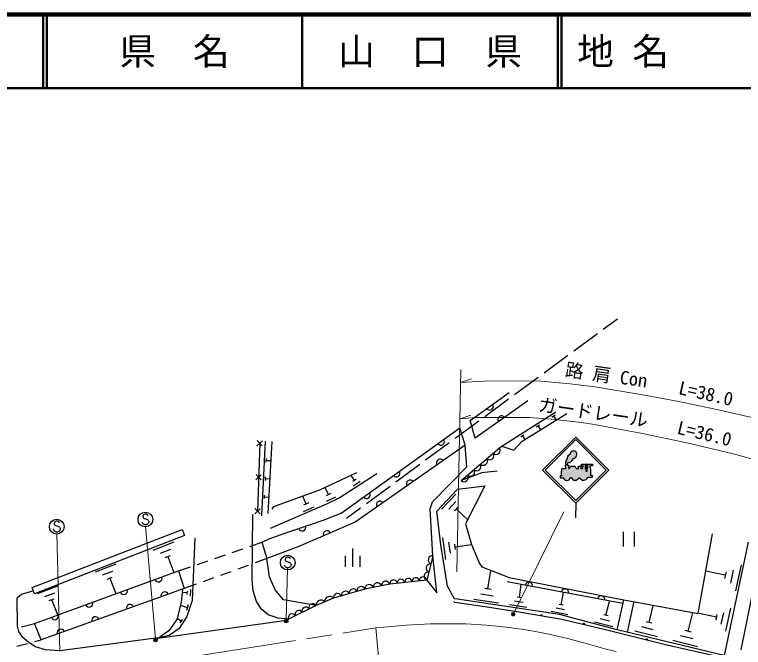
# Model space of a CAD drawing. Units: millimetres, scale not verified. Extents: x 40000 to 680000, y 20000 to 380000.
# Drawn here: x 293879 to 392987, y 293990 to 380000 of the extents above; entities that cross this region are included whole.
import ezdxf
from ezdxf.enums import TextEntityAlignment as Align

# ---------------------------------------------------------------- set-up
doc = ezdxf.new("R2010")
doc.units = ezdxf.units.MM
doc.header["$LTSCALE"] = 1000
doc.header["$PDMODE"] = 32
doc.header["$PDSIZE"] = 500
doc.linetypes.add('CHAIN', pattern=[18.5, 12, -1.5, 3.5, -1.5])
for name, color, linetype, lineweight in [('M-BGD', 7, 'Continuous', 25), ('M-BMK', 2, 'CHAIN', 13), ('M-BMK-ROW', 30, 'Continuous', 25), ('M-STR-HTXT', 7, 'Continuous', 13), ('M-STR-STRC', 7, 'Continuous', 25), ('M-TTL', 2, 'Continuous', 140), ('M-TTL-LINE', 7, 'Continuous', 50)]:
    doc.layers.add(name, color=color, linetype=linetype, lineweight=lineweight)
doc.layers.add('M-TTL-TXT', color=7, linetype='Continuous')
doc.styles.add('ＭＳ ゴシック', font='')
doc.styles.get('ＭＳ ゴシック').set_extended_font_data('MS Gothic')

msp = doc.modelspace()

# ---------------------------------------------------------------- hatches: boundary and pattern name
at = {"layer": 'M-STR-STRC'}
for points in [[(369225, 318770), (369083, 318778), (369076, 318787), (369070, 318796), (369065, 318805), (369059, 318815), (369054, 318825), (369050, 318835), (369046, 318845), (369042, 318855), (369039, 318866), (369036, 318876), (369034, 318887), (369031, 318898), (369030, 318909), (369029, 318920), (369028, 318931), (369028, 318942), (369028, 318953), (369028, 318963), (369029, 318974), (369031, 318985), (369032, 318996), (369035, 319007), (369037, 319018), (369041, 319028), (369044, 319039), (369048, 319049), (369052, 319059), (369057, 319069), (369062, 319079), (369067, 319088), (369073, 319097), (369080, 319106), (369086, 319115), (369093, 319124), (369094, 319125), (369117, 319121), (369141, 319119), (369164, 319117), (369188, 319117), (369212, 319117), (369235, 319119), (369259, 319121), (369282, 319124), (369306, 319128), (369329, 319133), (369352, 319139), (369375, 319146), (369397, 319154), (369419, 319162), (369441, 319172), (369462, 319182), (369483, 319193), (369504, 319205), (369524, 319218), (369543, 319231), (369562, 319245), (369580, 319260), (369598, 319276), (369615, 319292), (369632, 319310), (369648, 319327), (369663, 319345), (369677, 319364), (369691, 319384), (369704, 319404), (369716, 319424), (369727, 319445), (369737, 319466), (369747, 319488), (369755, 319510), (369763, 319532), (369770, 319555), (369776, 319578), (369781, 319600), (369815, 319610), (369848, 319622), (369881, 319635), (369913, 319649), (369945, 319664), (369976, 319681), (370006, 319699), (370036, 319718), (370065, 319738), (370093, 319759), (370120, 319781), (370146, 319805), (370172, 319829), (370196, 319855), (370219, 319881), (370242, 319908), (370263, 319936), (370283, 319965), (370302, 319995), (370306, 320002), (370315, 320020), (370322, 320038), (370329, 320056), (370335, 320075), (370341, 320094), (370346, 320113), (370350, 320132), (370353, 320151), (370355, 320171), (370357, 320190), (370358, 320210), (370358, 320229), (370357, 320249), (370356, 320268), (370354, 320288), (370351, 320307), (370347, 320327), (370343, 320346), (370338, 320365), (370332, 320383), (370325, 320402), (370318, 320420), (370310, 320438), (370301, 320455), (370291, 320472), (370281, 320489), (370270, 320506), (370259, 320522), (370247, 320537), (370234, 320552), (370221, 320567), (370207, 320581), (370193, 320594), (370178, 320607), (370163, 320619), (370146, 320629), (370128, 320639), (370109, 320648), (370091, 320656), (370072, 320663), (370053, 320670), (370033, 320676), (370014, 320681), (369994, 320685), (369974, 320689), (369954, 320691), (369933, 320693), (369913, 320695), (369893, 320695), (369872, 320695), (369852, 320693), (369832, 320691), (369812, 320689), (369792, 320685), (369772, 320681), (369752, 320675), (369733, 320670), (369714, 320663), (369695, 320655), (369676, 320647), (369658, 320638), (369640, 320629), (369622, 320618), (369605, 320608), (369589, 320596), (369573, 320584), (369557, 320571), (369542, 320557), (369527, 320543), (369513, 320528), (369499, 320513), (369487, 320498), (369474, 320481), (369463, 320465), (369452, 320448), (369442, 320430), (369432, 320412), (369423, 320394), (369415, 320375), (369408, 320356), (369401, 320337), (369395, 320318), (369390, 320298), (369386, 320278), (369382, 320258), (369379, 320238), (369378, 320227), (369358, 320220), (369339, 320212), (369319, 320203), (369300, 320193), (369282, 320182), (369263, 320171), (369246, 320159), (369228, 320147), (369212, 320134), (369195, 320120), (369180, 320105), (369165, 320090), (369150, 320074), (369136, 320058), (369123, 320041), (369111, 320024), (369099, 320006), (369088, 319988), (369077, 319969), (369068, 319950), (369059, 319931), (369051, 319911), (369043, 319891), (369037, 319871), (369031, 319850), (369026, 319829), (369022, 319808), (369019, 319787), (369016, 319766), (369015, 319745), (369014, 319723), (369014, 319702), (369015, 319681), (369017, 319659), (369019, 319638), (369021, 319628), (369001, 319610), (368981, 319591), (368963, 319572), (368945, 319552), (368928, 319531), (368911, 319510), (368896, 319488), (368881, 319465), (368868, 319442), (368855, 319418), (368843, 319394), (368833, 319369), (368823, 319344), (368814, 319318), (368806, 319293), (368799, 319267), (368794, 319240), (368789, 319214), (368785, 319187), (368783, 319160), (368781, 319134), (368781, 319107), (368781, 319080), (368783, 319053), (368785, 319026), (368789, 318999), (368794, 318973), (368800, 318947), (368806, 318921), (368814, 318895), (368823, 318869), (368833, 318844), (368844, 318820), (368855, 318796), (368868, 318772), (368871, 318768), (368736, 318768), (368735, 318639), (368790, 318639), (368789, 318279), (368266, 318280), (368266, 317954), (368198, 317954), (368197, 317421), (368284, 317420), (368283, 317327), (368060, 317327), (368059, 317053), (368485, 317052), (368492, 317033), (368500, 317013), (368509, 316995), (368519, 316976), (368529, 316958), (368540, 316940), (368551, 316923), (368564, 316906), (368576, 316890), (368590, 316874), (368604, 316858), (368619, 316844), (368634, 316830), (368650, 316816), (368667, 316803), (368683, 316791), (368701, 316779), (368719, 316769), (368737, 316758), (368755, 316749), (368774, 316740), (368794, 316732), (368813, 316725), (368833, 316719), (368853, 316713), (368873, 316708), (368894, 316704), (368914, 316701), (368935, 316699), (368956, 316697), (368977, 316696), (368997, 316696), (369018, 316697), (369039, 316699), (369060, 316701), (369080, 316705), (369101, 316709), (369121, 316714), (369141, 316719), (369161, 316726), (369180, 316733), (369200, 316741), (369219, 316750), (369237, 316759), (369255, 316769), (369273, 316780), (369290, 316792), (369307, 316804), (369323, 316817), (369339, 316831), (369355, 316845), (369369, 316860), (369383, 316875), (369397, 316891), (369410, 316907), (369422, 316924), (369434, 316941), (369444, 316959), (369455, 316977), (369464, 316996), (369473, 317015), (369480, 317032), (369595, 317032), (369605, 317012), (369616, 316993), (369628, 316974), (369640, 316956), (369654, 316938), (369667, 316921), (369682, 316904), (369697, 316888), (369713, 316873), (369729, 316858), (369746, 316844), (369763, 316830), (369781, 316817), (369800, 316805), (369819, 316794), (369838, 316783), (369858, 316773), (369878, 316764), (369898, 316756), (369919, 316748), (369940, 316742), (369962, 316736), (369983, 316731), (370005, 316727), (370027, 316724), (370049, 316721), (370071, 316720), (370093, 316719), (370115, 316719), (370137, 316720), (370159, 316722), (370181, 316725), (370202, 316728), (370224, 316733), (370246, 316738), (370267, 316744), (370288, 316751), (370308, 316759), (370329, 316768), (370349, 316777), (370368, 316787), (370387, 316798), (370406, 316810), (370424, 316822), (370442, 316835), (370459, 316849), (370476, 316864), (370492, 316879), (370508, 316895), (370523, 316911), (370537, 316928), (370550, 316945), (370563, 316963), (370575, 316982), (370587, 317001), (370594, 317013), (370726, 317013), (370741, 316992), (370756, 316972), (370771, 316953), (370788, 316934), (370805, 316916), (370823, 316899), (370842, 316882), (370861, 316866), (370881, 316851), (370901, 316837), (370922, 316823), (370944, 316810), (370966, 316799), (370988, 316788), (371011, 316777), (371034, 316768), (371058, 316760), (371081, 316753), (371106, 316746), (371130, 316741), (371155, 316736), (371179, 316733), (371204, 316730), (371229, 316729), (371254, 316728), (371279, 316728), (371304, 316730), (371329, 316732), (371353, 316735), (371378, 316740), (371402, 316745), (371427, 316751), (371451, 316758), (371474, 316766), (371498, 316775), (371520, 316785), (371543, 316796), (371565, 316808), (371587, 316820), (371608, 316834), (371628, 316848), (371648, 316863), (371668, 316879), (371686, 316895), (371704, 316912), (371722, 316930), (371738, 316949), (371754, 316968), (371770, 316988), (371784, 317008), (371797, 317029), (371810, 317051), (371822, 317073), (371823, 317075), (372441, 317074), (372441, 317374), (372441, 317391), (372205, 317392), (372206, 318252), (372091, 318425), (372091, 318667), (372449, 318667), (372449, 318901), (370977, 318903), (370976, 318650), (371173, 318649), (371172, 318318), (370886, 318319), (370886, 318501), (370915, 318501), (370915, 318588), (370853, 318617), (370626, 318617), (370533, 318591), (370533, 318493), (370569, 318493), (370569, 318314), (370247, 318314), (370238, 318337), (370227, 318360), (370216, 318382), (370203, 318404), (370190, 318425), (370176, 318446), (370161, 318466), (370145, 318486), (370129, 318505), (370112, 318523), (370094, 318541), (370076, 318558), (370057, 318574), (370037, 318589), (370016, 318604), (369996, 318617), (369974, 318630), (369971, 318632), (369594, 318633), (369573, 318620), (369552, 318607), (369531, 318593), (369511, 318578), (369492, 318562), (369474, 318546), (369456, 318529), (369439, 318511), (369422, 318492), (369406, 318473), (369391, 318453), (369377, 318433), (369364, 318412), (369351, 318391), (369339, 318369), (369328, 318347), (369318, 318324), (369309, 318301), (369305, 318290), (369187, 318290), (369188, 318648), (369225, 318648)], [(371738, 317952), (371738, 318385), (371819, 318385), (371820, 318668), (371473, 318668), (371473, 318403), (371577, 318247), (371576, 317952)]]:
    msp.add_hatch(color=256, dxfattribs=at).paths.add_polyline_path(points)

# ---------------------------------------------------------------- linework, layer by layer
at = {"layer": 'M-BGD'}
for p, q in [((355843, 324841), (361142, 328651)), ((363680, 327490), (356504, 322433)), ((360121, 321321), (367468, 325990)), ((366939, 325298), (367395, 325588)), ((367167, 325443), (367530, 324872)), ((356504, 322433), (355843, 324841)), ((364826, 323955), (365261, 324232)), ((365044, 324094), (365389, 323550)), ((355147, 321465), (354410, 323826)), ((327549, 321373), (326865, 322103)), ((362735, 322626), (363149, 322889)), ((362942, 322758), (363271, 322240)), ((327572, 322080), (326843, 321396)), ((327207, 321738), (326910, 312488)), ((327947, 322013), (327444, 311870)), ((328346, 312170), (328886, 321974)), ((328106, 319165), (328131, 319665)), ((328119, 319415), (328744, 319384)), ((327423, 317455), (326694, 316771)), ((327401, 316748), (326717, 317478)), ((327983, 316684), (328008, 317173)), ((335491, 315451), (340425, 317771)), ((340094, 316694), (339639, 317401)), ((392660, 293658), (397428, 317207)), ((327995, 316928), (328607, 316898)), ((340330, 316845), (339858, 316542)), ((340869, 316525), (339925, 315919)), ((336576, 314770), (336109, 315742)), ((327861, 314214), (327885, 314692)), ((327873, 314453), (328471, 314423)), ((333528, 313480), (333054, 314569)), ((337534, 314432), (336238, 313811)), ((336900, 314925), (336252, 314614)), ((351942, 312759), (353871, 314816)), ((333891, 313638), (333165, 313322)), ((352939, 312791), (353903, 313819)), ((327275, 312830), (326545, 312146)), ((327252, 312123), (326568, 312853)), ((334569, 313070), (333118, 312438)), ((353694, 312566), (354176, 313080)), ((353935, 312823), (355477, 311377)), ((376643, 309695), (376643, 307695)), ((378143, 309695), (378143, 307695)), ((312714, 307219), (315581, 308329)), ((325851, 307715), (327482, 308275)), ((327482, 308275), (328197, 306059)), ((352514, 305961), (352092, 308917)), ((353148, 306806), (352937, 308284)), ((313708, 306780), (315142, 307335)), ((323487, 306902), (324906, 307390)), ((339829, 307429), (339829, 304929)), ((353834, 307281), (353729, 308020)), ((353781, 307650), (355998, 307967)), ((314344, 306202), (315061, 306479)), ((314702, 306341), (315534, 304190)), ((321123, 306089), (322542, 306577)), ((338829, 306429), (338829, 304929)), ((340829, 306429), (340829, 304929)), ((304886, 304261), (307672, 305340)), ((318759, 305276), (320177, 305764)), ((328197, 306059), (326574, 305471)), ((296584, 297253), (316183, 304391)), ((305852, 303835), (307245, 304374)), ((316183, 304391), (317813, 304951)), ((316183, 304391), (316960, 301987)), ((323283, 304279), (321873, 303768)), ((325634, 305131), (324224, 304620)), ((358254, 301937), (358634, 304466)), ((390525, 303799), (387873, 304355)), ((391595, 304497), (391224, 302729)), ((392664, 305196), (391922, 301660)), ((306470, 303273), (307166, 303542)), ((306818, 303408), (307627, 301318)), ((320933, 303427), (319523, 302916)), ((390618, 304241), (390432, 303357)), ((297039, 301310), (299746, 302357)), ((318583, 302575), (316960, 301987)), ((376607, 299957), (360845, 302916)), ((362518, 300781), (362784, 302552)), ((316960, 301987), (297491, 295017)), ((297977, 300895), (299331, 301419)), ((317321, 301420), (316657, 301448)), ((317330, 301642), (317312, 301199)), ((317782, 301845), (317745, 300959)), ((358676, 301874), (357833, 302000)), ((368195, 299787), (368541, 301471)), ((298578, 300349), (299254, 300611)), ((298916, 300480), (299702, 298450)), ((359687, 299998), (356315, 300504)), ((358970, 300968), (357285, 301221)), ((362813, 300736), (362223, 300825)), ((375797, 296372), (376723, 300468)), ((317373, 299385), (316436, 299699)), ((317498, 299760), (317248, 299011)), ((353750, 300083), (353623, 300253)), ((363521, 299423), (361160, 299777)), ((363020, 300102), (361839, 300279)), ((368642, 299110), (367519, 299340)), ((368476, 299729), (367915, 299844)), ((374297, 298353), (374758, 300215)), ((378065, 300218), (377169, 296043)), ((380149, 297373), (380726, 299708)), ((391208, 299325), (390550, 296190)), ((369088, 298433), (366842, 298894)), ((374608, 298276), (373987, 298429)), ((385494, 296188), (386119, 298716)), ((389311, 298086), (386959, 298580)), ((389393, 298478), (389229, 297694)), ((390259, 298706), (389931, 297138)), ((316522, 297547), (315927, 297924)), ((316673, 297784), (316371, 297309)), ((375232, 296804), (372749, 297418)), ((374765, 297579), (373523, 297886)), ((380538, 297276), (379760, 297469)), ((294810, 296787), (296584, 297253)), ((297491, 295017), (296584, 297253)), ((380735, 296402), (379178, 296787)), ((381320, 295431), (378207, 296201)), ((386128, 295136), (384442, 295553)), ((385915, 296083), (385072, 296292)), ((294186, 294174), (295640, 294544)), ((296609, 294792), (297491, 295017)), ((386762, 294085), (383391, 294919))]:
    msp.add_line(p, q, dxfattribs=at)
for points in [[(360121, 321321), (361776, 320814), (362904, 322014), (368971, 325762)], [(327482, 308275), (328625, 308793), (329975, 309291), (335990, 311340), (338292, 312245), (349237, 320127), (354410, 323826)], [(355147, 321465), (340178, 311003), (332543, 307698), (328197, 306059)], [(349920, 303118), (351281, 301387), (350770, 306442), (350398, 312811), (350700, 313795), (355365, 318514), (355147, 321465)], [(354601, 316664), (359831, 321115), (360121, 321321)], [(328671, 310176), (336415, 313546), (337994, 314320), (340175, 315720), (343125, 317619)], [(359521, 317945), (357417, 317723), (354601, 316664)], [(328900, 312780), (329151, 313156), (335491, 315451)], [(393619, 308286), (390387, 292880), (375797, 296372), (367986, 298449), (354088, 300535), (353716, 300615), (352734, 302303), (351840, 307931), (351279, 312491), (354097, 315495), (357804, 315935), (355177, 310789), (355991, 307982), (357106, 305393), (357406, 304941), (361136, 303496), (376723, 300468), (386826, 298584), (388795, 309439)], [(331121, 297817), (329719, 297964), (328367, 298441), (327441, 299169), (326792, 300247), (326343, 301675), (326170, 303228), (326264, 312038)], [(318371, 308830), (318021, 300377), (317294, 298203), (316256, 296568), (314902, 295619), (313399, 295270), (300021, 293536), (298077, 293655), (296725, 294074), (295868, 294603), (295007, 295329), (294474, 296148), (294274, 296900), (294213, 300707), (294798, 301207), (296352, 301672)], [(350770, 306442), (349920, 303118), (344917, 302608), (341513, 301910), (337253, 300664), (334881, 299666), (331121, 297817)], [(334881, 299666), (330426, 300478), (329301, 301794), (328552, 303561), (328197, 306059)], [(316695, 301892), (316544, 300117), (316191, 298699), (315973, 297897), (315387, 297030), (314868, 296246), (313865, 295579), (313554, 295306)], [(388843, 292889), (382411, 294332), (377304, 295608), (374249, 296380), (368307, 297792), (362731, 298735), (358157, 299442), (353750, 300083)], [(313041, 295224), (330524, 297635), (331121, 297817)]]:
    msp.add_lwpolyline(points, dxfattribs=at)
msp.add_lwpolyline([(296265, 302126), (316681, 310028), (317004, 309193), (296588, 301291)], close=True, dxfattribs=at)
for centre, radius in [((330819, 297563), 150), ((330819, 297563), 120), ((330819, 297563), 90), ((330819, 297563), 60), ((330819, 297563), 30), ((330819, 297563), 20), ((313059, 295012), 150), ((313059, 295012), 120), ((313059, 295012), 90), ((313059, 295012), 60), ((313059, 295012), 30), ((313059, 295012), 20)]:
    msp.add_circle(centre, radius, dxfattribs=at)
for centre, radius, start, end in [((358492, 326746), 500, 215.71349, 35.71349), ((360092, 324961), 500, 35.17304, 215.17304), ((351824, 321977), 500, 215.56421, 35.56421), ((359345, 320803), 578, 228.11132, 32.68532), ((358474, 320061), 578, 228.11132, 32.68532), ((351761, 319098), 500, 34.94838, 214.94838), ((357602, 319320), 578, 228.11132, 32.68532), ((355859, 317836), 578, 228.11132, 32.68532), ((356730, 318578), 578, 228.11132, 32.68532), ((345793, 317647), 500, 215.76181, 35.76181), ((354987, 317094), 578, 228.11132, 32.68532), ((347662, 316234), 500, 34.94838, 214.94838), ((341736, 314725), 500, 215.76181, 35.76181), ((343564, 313370), 500, 34.94838, 214.94838), ((332983, 310316), 500, 198.81743, 18.81743), ((336360, 309350), 500, 23.40917, 203.40917), ((350702, 305869), 577, 83.31615, 247.99063), ((350419, 304761), 577, 83.31615, 247.99063), ((313431, 303388), 500, 200.0129, 20.0129), ((347418, 302860), 503, 6.15705, 185.4943), ((348419, 302962), 503, 6.15705, 185.4943), ((349420, 303065), 503, 6.15705, 185.4943), ((350136, 303653), 577, 83.31615, 247.99063), ((342097, 301943), 585, 19.96606, 183.20741), ((343232, 302176), 585, 19.96606, 183.20741), ((344366, 302408), 585, 19.96606, 183.20741), ((345417, 302656), 503, 6.15705, 185.4943), ((346418, 302758), 503, 6.15705, 185.4943), ((363812, 302359), 500, 349.36919, 169.36919), ((308733, 301677), 500, 200.0129, 20.0129), ((314287, 301030), 500, 19.69905, 199.69905), ((337802, 300764), 558, 22.25298, 190.3619), ((338867, 301076), 558, 22.25298, 190.3619), ((339932, 301387), 558, 22.25298, 190.3619), ((340997, 301699), 558, 22.25298, 190.3619), ((368726, 301436), 500, 349.36919, 169.36919), ((335538, 299764), 664, 37.12954, 188.5178), ((336724, 300263), 664, 37.12954, 188.5178), ((373640, 300514), 500, 349.36919, 169.36919), ((304035, 299966), 500, 200.0129, 20.0129), ((309579, 299345), 500, 19.69905, 199.69905), ((333482, 298951), 524, 28.82415, 203.52898), ((334422, 299413), 524, 28.82415, 203.52898), ((299337, 298255), 500, 200.0129, 20.0129), ((331602, 298027), 524, 28.82415, 203.52898), ((332542, 298489), 524, 28.82415, 203.52898), ((365519, 298263), 150, 350.39996, 170.39996), ((365519, 298263), 120, 350.39996, 170.39996), ((365519, 298263), 100, 350.39996, 170.39996), ((365519, 298263), 100, 350.39996, 170.39996), ((365519, 298263), 100, 350.39996, 170.39996), ((365519, 298263), 100, 350.39996, 170.39996), ((304872, 297659), 500, 19.69905, 199.69905), ((300165, 295974), 500, 19.69905, 199.69905), ((371278, 297086), 150, 346.64151, 166.64151), ((371278, 297086), 120, 346.64151, 166.64151), ((371278, 297086), 100, 346.64151, 166.64151), ((371278, 297086), 100, 346.64151, 166.64151), ((371278, 297086), 100, 346.64151, 166.64151), ((371278, 297086), 100, 346.64151, 166.64151), ((379858, 294970), 150, 345.96981, 165.96981), ((379858, 294970), 120, 345.96981, 165.96981), ((379858, 294970), 100, 345.96981, 165.96981), ((379858, 294970), 100, 345.96981, 165.96981), ((379858, 294970), 100, 345.96981, 165.96981), ((379858, 294970), 100, 345.96981, 165.96981)]:
    msp.add_arc(centre, radius, start, end, dxfattribs=at)
for p in [(330819, 297563), (313059, 295012)]:
    msp.add_point(p, dxfattribs=at)
at = {"layer": 'M-BMK'}
msp.add_lwpolyline([(277764, 286206), (320229, 293060), (342999, 296647), (347166, 297024), (350421, 297188), (355285, 297187), (358034, 297005), (360756, 296753), (363149, 296404), (365161, 296055), (366766, 295742), (369053, 295207), (371304, 294610), (374464, 293714), (375688, 293430)], dxfattribs=at)
at = {"layer": 'M-BMK-ROW'}
for p, q in [((373930, 337252), (375842, 338659)), ((369904, 334288), (373125, 336659)), ((365877, 331324), (369098, 333695)), ((361850, 328360), (365071, 330731)), ((357823, 325396), (361045, 327767)), ((353797, 322432), (357018, 324803)), ((349770, 319468), (352991, 321839)), ((345743, 316504), (348964, 318875)), ((341716, 313540), (344938, 315911)), ((338999, 311540), (340911, 312947))]:
    msp.add_line(p, q, dxfattribs=at)
at = {"layer": 'M-STR-HTXT'}
for p, q in [((354569, 331753), (354016, 304246)), ((354524, 329981), (355996, 330474)), ((354459, 325037), (355919, 325566)), ((361745, 298632), (368545, 312430)), ((313046, 295162), (311666, 310474)), ((299605, 309483), (300024, 293436)), ((330822, 297713), (331010, 304705)), ((342999, 296647), (345030, 274501))]:
    msp.add_line(p, q, dxfattribs=at)
for points in [[(354524, 329981), (357637, 330176), (363229, 330221), (365424, 330165), (369414, 329827), (372791, 329396), (379038, 328386), (384197, 327435), (389356, 326337), (394953, 325038), (397972, 324396)], [(354459, 325037), (356561, 325221), (359008, 325244), (363846, 325230), (366865, 325000), (370602, 324582), (372477, 324313), (376360, 323616), (379285, 323053), (382715, 322343), (385707, 321687), (391613, 320297), (394771, 319452), (396489, 318928)]]:
    msp.add_lwpolyline(points, dxfattribs=at)
for radius in [150, 120, 90, 60, 30, 20]:
    msp.add_circle((361679, 298497), radius, dxfattribs=at)
msp.add_point((361679, 298497), dxfattribs=at)
at = {"layer": 'M-STR-STRC'}
for p, q in [((365682, 318092), (370189, 322586)), ((366036, 318092), (370188, 322232)), ((374329, 318080), (370188, 322232)), ((374683, 318079), (370189, 322586)), ((368266, 318280), (368266, 317954)), ((368789, 318279), (368266, 318280)), ((368736, 318768), (368735, 318639)), ((368735, 318639), (368790, 318639)), ((368871, 318768), (368736, 318768)), ((368790, 318639), (368789, 318279)), ((369083, 318778), (369225, 318770)), ((369188, 318648), (369187, 318290)), ((369187, 318290), (369305, 318290)), ((369225, 318648), (369188, 318648)), ((369225, 318770), (369225, 318648)), ((369594, 318633), (369971, 318632)), ((370247, 318314), (370569, 318314)), ((370533, 318591), (370626, 318617)), ((370533, 318493), (370533, 318591)), ((370569, 318493), (370533, 318493)), ((370569, 318314), (370569, 318493)), ((370626, 318617), (370853, 318617)), ((370853, 318617), (370915, 318588)), ((370915, 318501), (370886, 318501)), ((370886, 318501), (370886, 318319)), ((370886, 318319), (371172, 318318)), ((370915, 318588), (370915, 318501)), ((370976, 318650), (370977, 318903)), ((371173, 318649), (370976, 318650)), ((370977, 318903), (372449, 318901)), ((371172, 318318), (371173, 318649)), ((371473, 318668), (371473, 318403)), ((371820, 318668), (371473, 318668)), ((371577, 318247), (371473, 318403)), ((371577, 318247), (371576, 317952)), ((371738, 318385), (371819, 318385)), ((371738, 317952), (371738, 318385)), ((371819, 318385), (371820, 318668)), ((372091, 318667), (372091, 318425)), ((372449, 318667), (372091, 318667)), ((372091, 318425), (372206, 318252)), ((372206, 318252), (372205, 317392)), ((372449, 318901), (372449, 318667)), ((365682, 318092), (370176, 313585)), ((366036, 318092), (370176, 313939)), ((368060, 317327), (368059, 317053)), ((368283, 317327), (368060, 317327)), ((368198, 317954), (368197, 317421)), ((368197, 317421), (368284, 317420)), ((368266, 317954), (368198, 317954)), ((368284, 317420), (368283, 317327)), ((370176, 313939), (374329, 318080)), ((370176, 313586), (374683, 318079)), ((371576, 317952), (371738, 317952)), ((372205, 317392), (372441, 317391)), ((372441, 317391), (372441, 317074)), ((368059, 317053), (368485, 317052)), ((369595, 317032), (369480, 317032)), ((370726, 317013), (370594, 317013)), ((372441, 317074), (371823, 317075)), ((370176, 313586), (370173, 311586)), ((311396, 312008), (311305, 311827)), ((311305, 311827), (311305, 311736)), ((311305, 311736), (311396, 311554)), ((311577, 312099), (311396, 312008)), ((311396, 311554), (311941, 311372)), ((311759, 312099), (311577, 312099)), ((311941, 312008), (311759, 312099)), ((312032, 311827), (311941, 312008)), ((311941, 311372), (312032, 311281)), ((312032, 311281), (312123, 311099)), ((299336, 311039), (299245, 310857)), ((299245, 310857), (299245, 310766)), ((299245, 310766), (299336, 310585)), ((299518, 311130), (299336, 311039)), ((299336, 310585), (299882, 310403)), ((299700, 311130), (299518, 311130)), ((299882, 311039), (299700, 311130)), ((299973, 310857), (299882, 311039)), ((299882, 310403), (299973, 310312)), ((299973, 310312), (300064, 310130)), ((311305, 310827), (311214, 311008)), ((311396, 310736), (311305, 310827)), ((311577, 310645), (311396, 310736)), ((311759, 310645), (311577, 310645)), ((311941, 310736), (311759, 310645)), ((312032, 310827), (311941, 310736)), ((312123, 311008), (312032, 310827)), ((312123, 311099), (312123, 311008)), ((299245, 309857), (299154, 310039)), ((299336, 309766), (299245, 309857)), ((299518, 309676), (299336, 309766)), ((299700, 309676), (299518, 309676)), ((299882, 309766), (299700, 309676)), ((299973, 309857), (299882, 309766)), ((300064, 310039), (299973, 309857)), ((300064, 310130), (300064, 310039)), ((330929, 306244), (330747, 306153)), ((331111, 306244), (330929, 306244)), ((331292, 306153), (331111, 306244)), ((330747, 306153), (330656, 305971)), ((330656, 305971), (330656, 305880)), ((330656, 305880), (330747, 305698)), ((330747, 305698), (331292, 305516)), ((331383, 305971), (331292, 306153)), ((331292, 305516), (331383, 305426)), ((331383, 305426), (331474, 305244)), ((330656, 304971), (330565, 305153)), ((330747, 304880), (330656, 304971)), ((330929, 304789), (330747, 304880)), ((331111, 304789), (330929, 304789)), ((331292, 304880), (331111, 304789)), ((331383, 304971), (331292, 304880)), ((331474, 305153), (331383, 304971)), ((331474, 305244), (331474, 305153))]:
    msp.add_line(p, q, dxfattribs=at)
for centre in [(311668, 311372), (299609, 310403), (331020, 305516)]:
    msp.add_circle(centre, 1000, dxfattribs=at)
for centre, radius, start, end in [((369558, 319714), 544, 109.25876, 189.10199), ((369893, 320178), 517, 58.55321, 174.48266), ((369859, 320223), 499, 333.69788, 52.42766), ((369466, 319107), 685, 130.52742, 209.66979), ((369190, 319721), 604, 260.83924, 348.48293), ((369537, 320463), 897, 285.79114, 329.06477), ((369307, 318944), 280, 139.86606, 216.54571), ((369902, 318081), 632, 119.14184, 160.7202), ((369655, 318078), 638, 21.708, 60.31072), ((368986, 317227), 531, 199.21145, 338.45803), ((370099, 317281), 562, 206.31762, 331.53125), ((371257, 317364), 636, 213.49976, 332.9629)]:
    msp.add_arc(centre, radius, start, end, dxfattribs=at)
at = {"layer": 'M-TTL'}
msp.add_line((680000, 380000), (40000, 380000), dxfattribs=at)
at = {"layer": 'M-TTL-LINE'}
for p, q in [((297750, 380000), (297750, 370000)), ((298250, 380000), (298250, 370000)), ((333000, 380000), (333000, 370000)), ((367750, 380000), (367750, 370000)), ((368250, 380000), (368250, 370000)), ((40000, 370000), (680000, 370000))]:
    msp.add_line(p, q, dxfattribs=at)

# ---------------------------------------------------------------- texts
at = {"layer": 'M-STR-HTXT', "style": 'ＭＳ ゴシック'}
for s, rotation, p in [('路 肩 Con', 351.96, (368580, 330342)), ('L=38.0', 347.353, (383928, 327896)), ('ガードレール', 351.552, (364942, 325595)), ('L=36.0', 346.621, (383719, 322510))]:
    msp.add_text(s, height=1833, rotation=rotation, dxfattribs=at).set_placement(p, align=Align.BOTTOM_LEFT)
at = {"layer": 'M-TTL-TXT', "style": 'ＭＳ ゴシック'}
for s, p in [('県\u3000名', (315625, 375000)), ('山\u3000口\u3000県', (350375, 375000))]:
    msp.add_text(s, height=3666, dxfattribs=at).set_placement(p, align=Align.MIDDLE_CENTER)
msp.add_text('地 名', height=3666, dxfattribs=at).set_placement((370380, 375000), align=Align.MIDDLE_LEFT)

doc.saveas('drawing.dxf')
